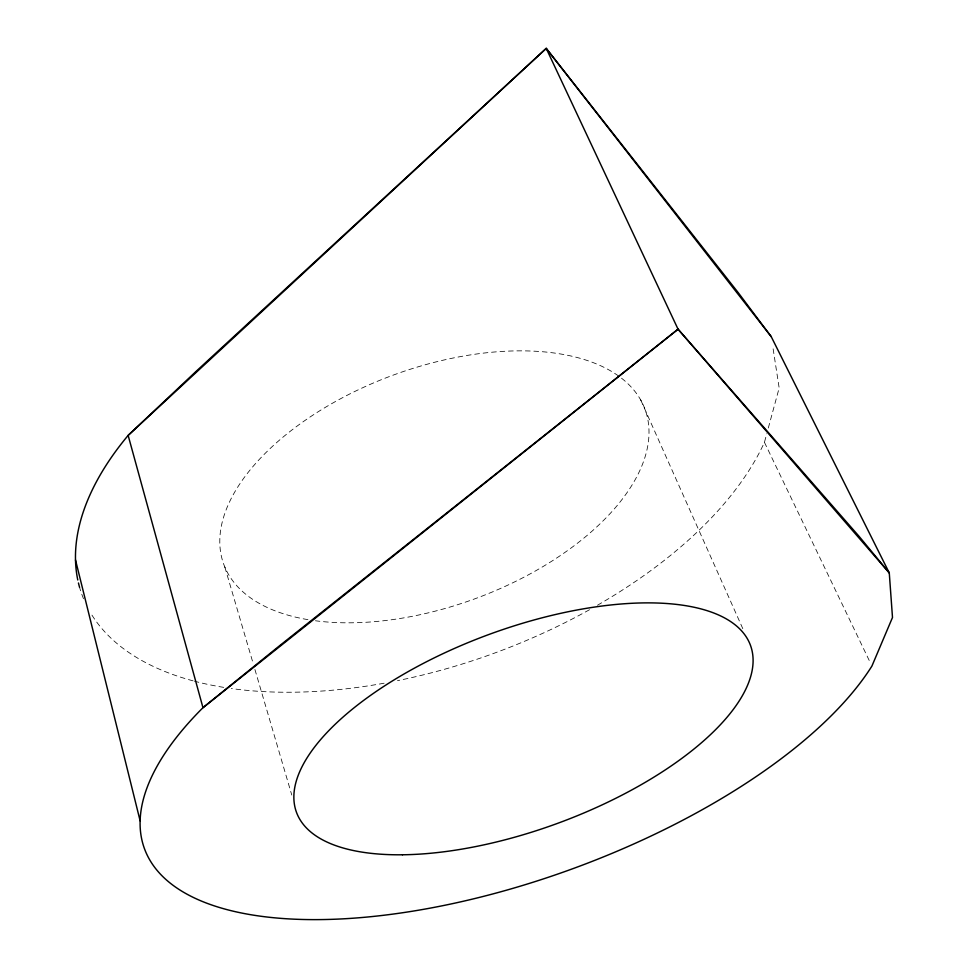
<?xml version="1.0" encoding="UTF-8"?>
<svg xmlns="http://www.w3.org/2000/svg" width="968" height="968" viewBox="0 0 968 968"><rect width="100%" height="100%" fill="white"/><g stroke="black" fill="none" stroke-linecap="round" stroke-linejoin="round"><path stroke-width="0.73" stroke-dasharray="4.84 3.63" d="M597.438 605.242A368.046 196.879 -20.2 0 0 764.442 442.315L766.765 433.737M768.314 428.013L779.167 387.974L772.609 345.479M764.442 442.315L870.607 663.358M640.719 399.953L743.351 629.89M224.806 566.97L253.217 663.697M254.911 669.469L291.791 795.067M589.524 609.719A368.046 196.879 -20.2 0 1 397.485 680.661M384.114 683.214A368.046 196.879 -20.2 0 1 231.279 688.514M223.693 687.365A368.046 196.879 -20.2 0 1 194.471 681.218M193.08 680.843A368.046 196.879 -20.2 0 1 90.762 613.18M83.514 598.744A368.046 196.879 -20.2 0 1 79.594 587.394M307.933 619.641A224.443 119.064 -20.2 0 1 344.729 396.541A224.443 119.064 -20.2 0 1 648.354 442.037A224.443 119.064 -20.2 0 1 315.423 620.766"/><path stroke-width="1.45" d="M771.242 336.683L546.218 48.4L195.947 371.506L128.139 435.394L202.977 707.693A397.122 166.605 -20.2 0 0 347.742 918.571A397.122 166.605 -20.2 0 0 871.914 666.069L892.496 617.487L889.277 572.923L771.242 336.683L738.221 292.651L546.218 48.4L128.139 435.394A368.046 196.879 -20.2 0 0 77.779 580.001M678.06 329.205L889.277 572.923L859.052 536.32L678.06 329.205L279.171 646.055L202.977 707.693L678.06 329.205L546.218 48.4M75.504 559.964L140.118 820.816M79.594 587.394A368.046 196.879 -20.2 0 1 78.444 582.978M402.47 854.78A241.855 100.478 -20.2 0 0 752.983 663.879A241.855 100.478 -20.2 0 0 415.03 667.811A241.855 100.478 -20.2 0 0 402.47 854.78"/></g></svg>
